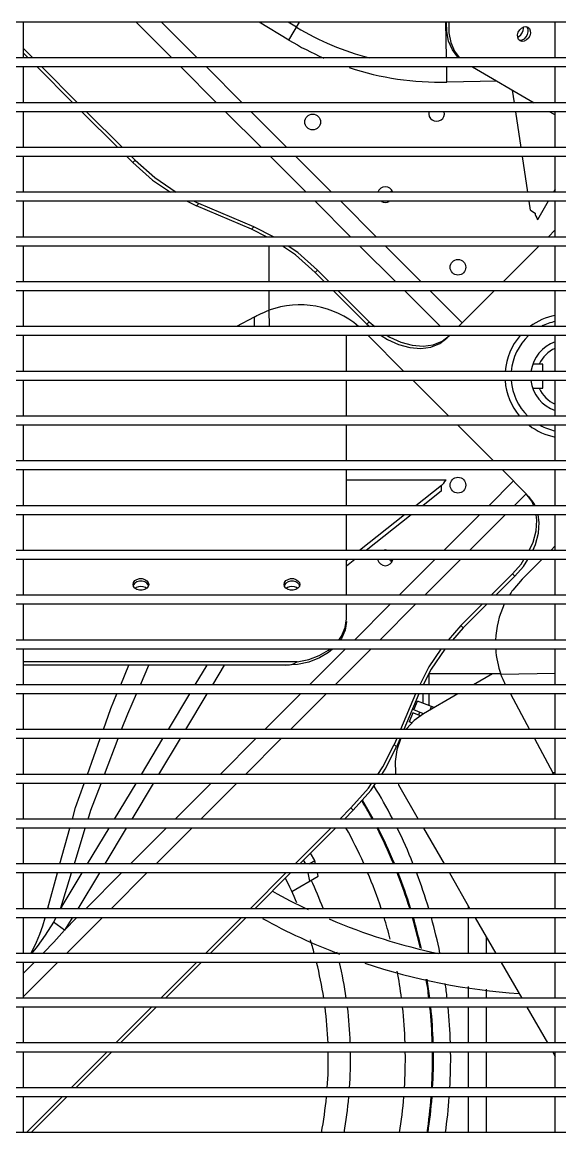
# Model space of a CAD drawing. Header units: metres. Extents: x -367 to 374, y -238 to 224.
# Drawn here: x 358.2816 to 358.4596, y 198.6531 to 199.0206 of the extents above; entities that cross this region are included whole.
import ezdxf
from ezdxf.enums import TextEntityAlignment as Align

# ---------------------------------------------------------------- set-up
doc = ezdxf.new("R2010")
doc.units = ezdxf.units.M
for name, color, linetype in [('ELE-ALIMENTADORES', 160, 'Continuous'), ('LA_BAU_BASES GERAIS_R00$0$ARQ-XREF-ATT', 8, 'Continuous'), ('LA_BAU_BASES GERAIS_R00$0$BASE', 253, 'Continuous'), ('LA_BAU_BASES GERAIS_R00$0$dutos', 31, 'Continuous')]:
    doc.layers.add(name, color=color, linetype=linetype)
doc.styles.add('LA_BAU_BASES GERAIS_R00$0$R60-125-RS', font='romans.shx', dxfattribs={"height": 0.19})
doc.styles.add('LA_BAU_BASES GERAIS_R00$0$R80-100-RS', font='romans.shx', dxfattribs={"height": 0.203})

# ---------------------------------------------------------------- blocks, each defined once
blk = doc.blocks.new('LA_BAU_BASES GERAIS_R00$0$A$C2E3D5B4E')
at = {"layer": 'LA_BAU_BASES GERAIS_R00$0$dutos', "color": 251}
for p, q in [((-7.868381703277805, 21.07064130551078), (-8.714315808806987, 21.07064130551078)), ((-8.467918694490209, 21.05882130551078), (-8.467918694490209, 21.07064130551078)), ((-8.418844257238561, 21.05882130551078), (-8.430664257238618, 21.07064130551078)), ((-8.410394257238977, 21.05882130551078), (-8.42221425723892, 21.07064130551078)), ((-8.380111350595257, 21.06472983406096), (-8.389949691240759, 21.07064130551078)), ((-8.37755604615893, 21.06898257480606), (-8.380316637636724, 21.07064130551078)), ((-8.380111350595257, 21.06472983406096), (-8.376559380201456, 21.07064130551078)), ((-8.327936034822187, 21.05882130551078), (-8.328183860434592, 21.07064130551078)), ((-8.291918694490619, 21.05882130551078), (-8.291918694490619, 21.07064130551078)), ((-8.301628326164405, 21.0691981269366), (-8.300973451408026, 21.06900001374496)), ((-7.868381703277805, 21.05882130551078), (-8.714315808806987, 21.05882130551078)), ((-8.464844257238951, 21.05882130551078), (-8.467918694490209, 21.06189574276205)), ((-8.466394257238562, 21.05882130551078), (-8.467918694490209, 21.06034574276242)), ((-7.868381703277805, 21.05582130551078), (-8.714315808806987, 21.05582130551078)), ((-8.467918694490209, 21.04400130551078), (-8.467918694490209, 21.05582130551078)), ((-8.451574257238576, 21.04400130551078), (-8.463394257238633, 21.05582130551078)), ((-8.450024257238965, 21.04400130551078), (-8.461844257238909, 21.05582130551078)), ((-8.404024257238575, 21.04400130551078), (-8.415844257238632, 21.05582130551078)), ((-8.39557425723899, 21.04400130551078), (-8.407394257238934, 21.05582130551078)), ((-8.327767915271693, 21.05080287239733), (-8.327871916049162, 21.05576317162751)), ((-8.319347259168808, 21.05582130551078), (-8.298874418623313, 21.04400130551078)), ((-8.291918694490619, 21.04400130551078), (-8.291918694490619, 21.05582130551078)), ((-8.311254757893494, 21.05114909772169), (-8.327767915271693, 21.05080287239733)), ((-8.305429368191653, 21.04400130551078), (-8.306041510897899, 21.0481392281646)), ((-7.868381703277805, 21.04400130551078), (-8.714315808806987, 21.04400130551078)), ((-7.868381703277805, 21.04100130551078), (-8.714315808806987, 21.04100130551078)), ((-8.467918694490209, 21.02918130551078), (-8.467918694490209, 21.04100130551078)), ((-8.43675425723859, 21.02918130551078), (-8.448574257238533, 21.04100130551078)), ((-8.43520425723898, 21.02918130551078), (-8.447024257238922, 21.04100130551078)), ((-8.389204257238589, 21.02918130551078), (-8.401024257238532, 21.04100130551078)), ((-8.380754257239005, 21.02918130551078), (-8.392574257238948, 21.04100130551078)), ((-8.303236974648712, 21.02918130551078), (-8.304985563830996, 21.04100130551078)), ((-8.293678266200459, 21.04100130551078), (-8.291918694490619, 21.03998541631042)), ((-8.291918694490619, 21.02918130551078), (-8.291918694490619, 21.04100130551078)), ((-7.868381703277805, 21.02918130551078), (-8.714315808806987, 21.02918130551078)), ((-7.868381703277805, 21.02618130551078), (-8.714315808806987, 21.02618130551078)), ((-8.467918694490209, 21.01436130551078), (-8.467918694490209, 21.02618130551078)), ((-8.431748919550614, 21.02417596782169), (-8.433754257238547, 21.02618130551078)), ((-8.430973919550183, 21.02495096782206), (-8.432204257238936, 21.02618130551078)), ((-8.374384257238603, 21.01436130551078), (-8.386204257238546, 21.02618130551078)), ((-8.365934257238905, 21.01436130551078), (-8.377754257238962, 21.02618130551078)), ((-8.301044581105884, 21.01436130551078), (-8.302793170288055, 21.02618130551078)), ((-8.291918694490619, 21.01436130551078), (-8.291918694490619, 21.02618130551078)), ((-8.431748919550614, 21.02417596782169), (-8.430973919550183, 21.02495096782206)), ((-8.291918694490619, 21.0153844180086), (-8.292509388766575, 21.01436130551078)), ((-7.868381703277805, 21.01436130551078), (-8.714315808806987, 21.01436130551078)), ((-7.868381703277805, 21.01136130551078), (-8.714315808806987, 21.01136130551078)), ((-8.467918694490209, 20.99954130551078), (-8.467918694490209, 21.01136130551078)), ((-8.413724753308088, 21.01136130551078), (-8.410721885114981, 21.00984766319842)), ((-8.41141225476622, 21.01136130551078), (-8.409946885115687, 21.01062266319769)), ((-8.359564257238617, 20.99954130551078), (-8.37138425723856, 21.01136130551078)), ((-8.351114257238919, 20.99954130551078), (-8.362934257238976, 21.01136130551078)), ((-8.300160032395297, 21.00838199037769), (-8.300600776745114, 21.01136130551078)), ((-8.294241439573852, 21.01136130551078), (-8.297766149746622, 21.00525632841006)), ((-8.291918694490619, 20.99954130551078), (-8.291918694490619, 21.01136130551078)), ((-8.409946885115687, 21.01062266319769), (-8.410721885114981, 21.00984766319842)), ((-8.392435207974245, 21.00216352643515), (-8.410721885114981, 21.00984766319842)), ((-8.391660207973814, 21.00293852643442), (-8.409946885115687, 21.01062266319769)), ((-8.300160032395297, 21.00838199037769), (-8.298605530249802, 21.00748449814532)), ((-8.391660207973814, 21.00293852643442), (-8.392435207974245, 21.00216352643515)), ((-8.387233064943985, 20.99954130551078), (-8.392435207974245, 21.00216352643515)), ((-8.384920566401092, 20.99954130551078), (-8.391660207973814, 21.00293852643442)), ((-8.29433042323717, 20.99954130551078), (-8.291918694490619, 21.00195303425733)), ((-7.868381703277805, 20.99954130551078), (-8.714315808806987, 20.99954130551078)), ((-7.868381703277805, 20.99654130551078), (-8.714315808806987, 20.99654130551078)), ((-8.467918694490209, 20.98472130551078), (-8.467918694490209, 20.99654130551078)), ((-8.386574107960087, 20.98472130551078), (-8.386574107960087, 20.99654130551078)), ((-8.34474425723863, 20.98472130551078), (-8.356564257238574, 20.99654130551078)), ((-8.336294257238933, 20.98472130551078), (-8.34811425723899, 20.99654130551078)), ((-8.309150423237156, 20.98472130551078), (-8.2973304232371, 20.99654130551078)), ((-8.291918694490619, 20.98472130551078), (-8.291918694490619, 20.99654130551078)), ((-8.370633173538181, 20.98861022181114), (-8.371408173538612, 20.98783522181078)), ((-8.368294257238631, 20.98472130551078), (-8.371408173538612, 20.98783522181078)), ((-8.366744257238906, 20.98472130551078), (-8.370633173538181, 20.98861022181114)), ((-7.868381703277805, 20.98472130551078), (-8.714315808806987, 20.98472130551078)), ((-7.868381703277805, 20.98172130551078), (-8.714315808806987, 20.98172130551078)), ((-8.467918694490209, 20.96990130551078), (-8.467918694490209, 20.98172130551078)), ((-8.386574107960087, 20.97530860568242), (-8.386574107960087, 20.98172130551078)), ((-8.354278689424063, 20.97070573769624), (-8.365294257238588, 20.98172130551078)), ((-8.353503689423633, 20.97148073769551), (-8.363744257238977, 20.98172130551078)), ((-8.329924257238531, 20.96990130551078), (-8.341744257238588, 20.98172130551078)), ((-8.322722340237533, 20.97114938851042), (-8.333294257239004, 20.98172130551078)), ((-8.323970423237142, 20.96990130551078), (-8.312150423237085, 20.98172130551078)), ((-8.291918694490619, 20.96990130551078), (-8.291918694490619, 20.98172130551078)), ((-8.386695352907623, 20.97530860568242), (-8.38658198002554, 20.96990130551078)), ((-8.391609934121107, 20.97302409196642), (-8.397409394681176, 20.96990130551078)), ((-8.391609934121107, 20.97302409196642), (-8.391544459801821, 20.96990130551078)), ((-8.353503689423633, 20.97148073769551), (-8.354278689424063, 20.97070573769624)), ((-8.354278689424063, 20.97070573769624), (-8.35335382200185, 20.96990130551078)), ((-8.353503689423633, 20.97148073769551), (-8.35168779319281, 20.96990130551078)), ((-7.868381703277805, 20.96990130551078), (-8.714315808806987, 20.96990130551078)), ((-7.868381703277805, 20.96690130551078), (-8.714315808806987, 20.96690130551078)), ((-8.467918694490209, 20.95508130551078), (-8.467918694490209, 20.96690130551078)), ((-8.361074107960007, 20.95508130551078), (-8.361074107960007, 20.96690130551078)), ((-8.342009596297885, 20.95508130551078), (-8.353829596297828, 20.96690130551078)), ((-8.329392244667702, 20.96507730585551), (-8.326977894217862, 20.96690130551078)), ((-8.291918694490619, 20.95508130551078), (-8.291918694490619, 20.96690130551078)), ((-8.29607410795927, 20.95747171898024), (-8.29938781645933, 20.95747171898024)), ((-8.29607410795927, 20.95508130551078), (-8.29607410795927, 20.95747171898024)), ((-7.868381703277805, 20.95508130551078), (-8.714315808806987, 20.95508130551078)), ((-7.868381703277805, 20.95208130551078), (-8.714315808806987, 20.95208130551078)), ((-8.467918694490209, 20.94026130551078), (-8.467918694490209, 20.95208130551078)), ((-8.361074107960007, 20.94026130551078), (-8.361074107960007, 20.95208130551078)), ((-8.327189596297899, 20.94026130551078), (-8.339009596297842, 20.95208130551078)), ((-8.29607410795927, 20.9494717189806), (-8.29607410795927, 20.95208130551078)), ((-8.291918694490619, 20.94026130551078), (-8.291918694490619, 20.95208130551078)), ((-8.29938781645933, 20.9494717189806), (-8.29607410795927, 20.9494717189806)), ((-7.868381703277805, 20.94026130551078), (-8.714315808806987, 20.94026130551078)), ((-7.868381703277805, 20.93726130551078), (-8.714315808806987, 20.93726130551078)), ((-8.467918694490209, 20.92544130551078), (-8.467918694490209, 20.93726130551078)), ((-8.361074107960007, 20.92544130551078), (-8.361074107960007, 20.93726130551078)), ((-8.312369596297913, 20.92544130551078), (-8.324189596297856, 20.93726130551078)), ((-8.291918694490619, 20.92544130551078), (-8.291918694490619, 20.93726130551078)), ((-7.868381703277805, 20.92544130551078), (-8.714315808806987, 20.92544130551078)), ((-7.868381703277805, 20.92244130551078), (-8.714315808806987, 20.92244130551078)), ((-8.467918694490209, 20.91062130551078), (-8.467918694490209, 20.92244130551078)), ((-8.361074107960007, 20.91062130551078), (-8.361074107960007, 20.92244130551078)), ((-8.361074107960007, 20.91919354438751), (-8.328074107959992, 20.91919354438751)), ((-8.301526777489812, 20.91459848670169), (-8.30936959629787, 20.92244130551078)), ((-8.291918694490619, 20.91062130551078), (-8.291918694490619, 20.92244130551078)), ((-8.329584069302996, 20.91735253467987), (-8.338072198985174, 20.91062130551078)), ((-8.329584069302996, 20.91555755021623), (-8.335808710322908, 20.91062130551078)), ((-8.329584069302996, 20.91555755021623), (-8.329584069302996, 20.91735253467987)), ((-8.30575177748915, 20.91882348670205), (-8.313953958680372, 20.91062130551078)), ((-8.301526777489812, 20.91459848670169), (-8.305503958680788, 20.91062130551078)), ((-8.299679694835277, 20.91215358227188), (-8.301526777489812, 20.91459848670169)), ((-8.299067422981807, 20.91062130551078), (-8.299679694835277, 20.91215358227188)), ((-7.868381703277805, 20.91062130551078), (-8.714315808806987, 20.91062130551078)), ((-7.868381703277805, 20.90762130551078), (-8.714315808806987, 20.90762130551078)), ((-8.467918694490209, 20.89580130551078), (-8.467918694490209, 20.90762130551078)), ((-8.361074107960007, 20.89580130551078), (-8.361074107960007, 20.90762130551078)), ((-8.34185522113603, 20.90762130551078), (-8.356760328407631, 20.89580130551078)), ((-8.33959173247274, 20.90762130551078), (-8.35449683974548, 20.89580130551078)), ((-8.316953958680415, 20.90762130551078), (-8.328773958680358, 20.89580130551078)), ((-8.308503958680717, 20.90762130551078), (-8.320323958680774, 20.89580130551078)), ((-8.291918694490619, 20.89580130551078), (-8.291918694490619, 20.90762130551078)), ((-8.291918694490619, 20.89730123064169), (-8.293418619621548, 20.89580130551078)), ((-7.868381703277805, 20.89580130551078), (-8.714315808806987, 20.89580130551078)), ((-7.868381703277805, 20.89280130551078), (-8.714315808806987, 20.89280130551078)), ((-8.467918694490209, 20.88098130551078), (-8.467918694490209, 20.89280130551078)), ((-8.358279861895312, 20.89280130551078), (-8.361074107960007, 20.89058542152714)), ((-8.360543350557464, 20.89280130551078), (-8.361074107960007, 20.89238040599079)), ((-8.361074107960007, 20.88098130551078), (-8.361074107960007, 20.89280130551078)), ((-8.331773958680401, 20.89280130551078), (-8.343593958680458, 20.88098130551078)), ((-8.323323958680817, 20.89280130551078), (-8.33514395868076, 20.88098130551078)), ((-8.296418619621477, 20.89280130551078), (-8.302923350364722, 20.88629657476751)), ((-8.291918694490619, 20.88098130551078), (-8.291918694490619, 20.89280130551078)), ((-8.306083126675276, 20.88804213751587), (-8.31314395868037, 20.88098130551078)), ((-8.305308126675982, 20.88726713751551), (-8.31159395868076, 20.88098130551078)), ((-8.306083126675276, 20.88804213751587), (-8.305308126675982, 20.88726713751551)), ((-8.302923350364722, 20.88629657476751), (-8.305989675102182, 20.88270455102242)), ((-8.431518241638173, 20.88387790223296), (-8.431674107959338, 20.88454409700388)), ((-8.38151824163856, 20.88387790223296), (-8.381674107959725, 20.88454409700388)), ((-7.868381703277805, 20.88098130551078), (-8.714315808806987, 20.88098130551078)), ((-7.868381703277805, 20.87798130551078), (-8.714315808806987, 20.87798130551078)), ((-8.467918694490209, 20.86616130551078), (-8.467918694490209, 20.87798130551078)), ((-8.361074107960007, 20.87312621502387), (-8.361074107960007, 20.87798130551078)), ((-8.346593958680387, 20.87798130551078), (-8.358413958680444, 20.86616130551078)), ((-8.338143958680803, 20.87798130551078), (-8.349963958680746, 20.86616130551078)), ((-8.316143958680414, 20.87798130551078), (-8.323212610789824, 20.87091265340133)), ((-8.314593958680803, 20.87798130551078), (-8.32243761079053, 20.87013765340097)), ((-8.291918694490619, 20.86616130551078), (-8.291918694490619, 20.87798130551078)), ((-8.361461965021817, 20.87025220147587), (-8.361074107960007, 20.87312621502387)), ((-8.323212610789824, 20.87091265340133), (-8.327410334840351, 20.86616130551078)), ((-8.32243761079053, 20.87013765340097), (-8.325950637316055, 20.86616130551078)), ((-8.323212610789824, 20.87091265340133), (-8.32243761079053, 20.87013765340097)), ((-7.868381703277805, 20.86616130551078), (-8.714315808806987, 20.86616130551078)), ((-7.868381703277805, 20.86316130551078), (-8.714315808806987, 20.86316130551078)), ((-8.467918694490209, 20.85134130551078), (-8.467918694490209, 20.86316130551078)), ((-8.361413958680373, 20.86316130551078), (-8.37323395868043, 20.85134130551078)), ((-8.352963958680789, 20.86316130551078), (-8.364783958680732, 20.85134130551078)), ((-8.291918694490619, 20.85134130551078), (-8.291918694490619, 20.86316130551078)), ((-8.377323156484067, 20.85889046924242), (-8.467918694490209, 20.85889046924242)), ((-8.381074107953168, 20.85780990498169), (-8.467918694490209, 20.85780990498169)), ((-8.435753715605074, 20.85134130551078), (-8.433085810206194, 20.85780990498169)), ((-8.429251864974276, 20.85134130551078), (-8.426428552175707, 20.85780990498169)), ((-8.40729820778472, 20.85780990498169), (-8.411184934466974, 20.85134130551078)), ((-8.401510085232758, 20.85780990498169), (-8.405396811914898, 20.85134130551078)), ((-8.309910994662232, 20.8549717189806), (-8.33381153699645, 20.8549717189806)), ((-8.33377410796004, 20.8549717189806), (-8.33377410796004, 20.85134130551078)), ((-8.312676333633476, 20.8549717189806), (-8.318964394214959, 20.85134130551078)), ((-8.309910994662232, 20.85485047403187), (-8.291918694490619, 20.85522771200242)), ((-7.868381703277805, 20.85134130551078), (-8.714315808806987, 20.85134130551078)), ((-7.868381703277805, 20.84834130551078), (-8.714315808806987, 20.84834130551078)), ((-8.467918694490209, 20.83652130551078), (-8.467918694490209, 20.84834130551078)), ((-8.41298751632371, 20.84834130551078), (-8.420089688840449, 20.83652130551078)), ((-8.407199393772771, 20.84834130551078), (-8.41430156628951, 20.83652130551078)), ((-8.37623395868036, 20.84834130551078), (-8.388053958680416, 20.83652130551078)), ((-8.367783958680775, 20.84834130551078), (-8.379603958680718, 20.83652130551078)), ((-8.338189842264796, 20.84834130551078), (-8.343156654761174, 20.83652130551078)), ((-8.337089184084789, 20.84834130551078), (-8.342055996581166, 20.83652130551078)), ((-8.338729293509118, 20.84299739694497), (-8.337555165743652, 20.84597421134787)), ((-8.332033007342943, 20.84379613820351), (-8.337555165743652, 20.84597421134787)), ((-8.33577410795965, 20.84834130551078), (-8.33577410795965, 20.84527171898024)), ((-8.324160546637813, 20.84834130551078), (-8.335545646583682, 20.84176811499223)), ((-8.33377410796004, 20.84834130551078), (-8.33377410796004, 20.84448287049551)), ((-8.306767857010641, 20.84834130551078), (-8.300403241626213, 20.83652130551078)), ((-8.291918694490619, 20.83652130551078), (-8.291918694490619, 20.84834130551078)), ((-8.33909620843599, 20.84206714244351), (-8.340270336202593, 20.8390903280406)), ((-8.336530229283994, 20.84105505806023), (-8.33909620843599, 20.84206714244351)), ((-8.335554666273538, 20.84174524700133), (-8.338729293509118, 20.84299739694497)), ((-8.33686878450726, 20.84226356709114), (-8.337235699434245, 20.84133331258969)), ((-8.333336124430616, 20.84304378320242), (-8.332903893239632, 20.84413963671333)), ((-8.339351504900378, 20.83872791870024), (-8.340270336202593, 20.8390903280406)), ((-7.868381703277805, 20.83652130551078), (-8.714315808806987, 20.83652130551078)), ((-7.868381703277805, 20.83352130551078), (-8.714315808806987, 20.83352130551078)), ((-8.467918694490209, 20.82170130551078), (-8.467918694490209, 20.83352130551078)), ((-8.446760281804018, 20.82170130551078), (-8.442545351458534, 20.83352130551078)), ((-8.44110680679023, 20.82170130551078), (-8.436585162494907, 20.83352130551078)), ((-8.421892270698208, 20.83352130551078), (-8.428994443214947, 20.82170130551078)), ((-8.416104148146246, 20.83352130551078), (-8.423206320662985, 20.82170130551078)), ((-8.391053958680459, 20.83352130551078), (-8.402873958680402, 20.82170130551078)), ((-8.382603958680761, 20.83352130551078), (-8.394423958680818, 20.82170130551078)), ((-8.344417267069844, 20.83352130551078), (-8.345225052177511, 20.83159894182496)), ((-8.345225052177511, 20.83159894182496), (-8.34445005217708, 20.8308239418246)), ((-8.343316608889836, 20.83352130551078), (-8.34445005217708, 20.8308239418246)), ((-8.343074613826616, 20.83352130551078), (-8.34315253561715, 20.83338968957406)), ((-8.298787857010552, 20.83352130551078), (-8.292683381566576, 20.82218442254351)), ((-8.291918694490619, 20.82170130551078), (-8.291918694490619, 20.83352130551078)), ((-7.868381703277805, 20.82170130551078), (-8.714315808806987, 20.82170130551078)), ((-8.291918694490619, 20.82222648287188), (-8.292683381566576, 20.82218442254351)), ((-8.292426963297544, 20.82170130551078), (-8.292683381566576, 20.82218442254351)), ((-7.868381703277805, 20.81870130551078), (-8.714315808806987, 20.81870130551078)), ((-8.467918694490209, 20.80688130551078), (-8.467918694490209, 20.81870130551078)), ((-8.430797025071683, 20.81870130551078), (-8.437899197588422, 20.80688130551078)), ((-8.425008902520744, 20.81870130551078), (-8.432111075037483, 20.80688130551078)), ((-8.405873958680445, 20.81870130551078), (-8.417693958680388, 20.80688130551078)), ((-8.397423958680747, 20.81870130551078), (-8.409243958680804, 20.80688130551078)), ((-8.343939500365877, 20.81870130551078), (-8.343821984906981, 20.81822698375478)), ((-8.343821984906981, 20.81822698375478), (-8.337271554517883, 20.80688130551078)), ((-8.291918694490619, 20.80688130551078), (-8.291918694490619, 20.81870130551078)), ((-8.359553356801825, 20.81057190738932), (-8.363243958680414, 20.80688130551078)), ((-8.358778356801508, 20.80979690739006), (-8.361693958680803, 20.80688130551078)), ((-8.358778356801508, 20.80979690739006), (-8.359553356801825, 20.81057190738932)), ((-7.868381703277805, 20.80688130551078), (-8.714315808806987, 20.80688130551078)), ((-7.868381703277805, 20.80388130551078), (-8.714315808806987, 20.80388130551078)), ((-8.467918694490209, 20.79206130551078), (-8.467918694490209, 20.80388130551078)), ((-8.455847940434978, 20.79206130551078), (-8.452573434848432, 20.80388130551078)), ((-8.451082181155357, 20.79206130551078), (-8.447467673951678, 20.80388130551078)), ((-8.439701779446182, 20.80388130551078), (-8.44680395196292, 20.79206130551078)), ((-8.43391365689422, 20.80388130551078), (-8.441015829410958, 20.79206130551078)), ((-8.420693958680431, 20.80388130551078), (-8.432513958680374, 20.79206130551078)), ((-8.412243958680733, 20.80388130551078), (-8.42406395868079, 20.79206130551078)), ((-8.366243958680457, 20.80388130551078), (-8.3780639586804, 20.79206130551078)), ((-8.364693958680732, 20.80388130551078), (-8.376513958680789, 20.79206130551078)), ((-8.335539503710606, 20.80388130551078), (-8.328715223528434, 20.79206130551078)), ((-8.291918694490619, 20.79206130551078), (-8.291918694490619, 20.80388130551078)), ((-8.371470127006546, 20.7931681716006), (-8.37291115642438, 20.79566410776714)), ((-7.868381703277805, 20.79206130551078), (-8.714315808806987, 20.79206130551078)), ((-8.374490219356062, 20.79206130551078), (-8.37523095935967, 20.79334430483187)), ((-8.373387275312439, 20.79206130551078), (-8.371470127006546, 20.7931681716006)), ((-8.37125260178152, 20.79206130551078), (-8.371470127006546, 20.7931681716006)), ((-7.868381703277805, 20.78906130551078), (-8.714315808806987, 20.78906130551078)), ((-8.467918694490209, 20.77724130551078), (-8.467918694490209, 20.78906130551078)), ((-8.459897430969477, 20.77744383828387), (-8.456679033224418, 20.78906130551078)), ((-8.448606533819657, 20.78906130551078), (-8.455516004025526, 20.77756201601405)), ((-8.455516004025526, 20.77756201601405), (-8.451999568770248, 20.78906130551078)), ((-8.442818411268718, 20.78906130551078), (-8.449920583785456, 20.77724130551078)), ((-8.435513958680417, 20.78906130551078), (-8.44733395868036, 20.77724130551078)), ((-8.42706395868072, 20.78906130551078), (-8.438883958680776, 20.77724130551078)), ((-8.381063958680443, 20.78906130551078), (-8.392883958680386, 20.77724130551078)), ((-8.379513958680718, 20.78906130551078), (-8.391333958680775, 20.77724130551078)), ((-8.379119436662904, 20.78297833791987), (-8.370451117670996, 20.78798299422387)), ((-8.373195474008412, 20.78639853935297), (-8.373718770200412, 20.78906130551078)), ((-8.370451117670996, 20.78798299422387), (-8.370663031206277, 20.78906130551078)), ((-8.326983172721157, 20.78906130551078), (-8.320158892538984, 20.77724130551078)), ((-8.291918694490619, 20.77724130551078), (-8.291918694490619, 20.78906130551078)), ((-7.868381703277805, 20.77724130551078), (-8.714315808806987, 20.77724130551078)), ((-8.459948001473094, 20.77724130551078), (-8.459897430969477, 20.77744383828387)), ((-8.458876159641477, 20.77724130551078), (-8.459897431541094, 20.7774438388566)), ((-8.455516004000401, 20.77756201605333), (-8.455670848482214, 20.77724130551078)), ((-8.454982252024024, 20.77724130551078), (-8.455516004001538, 20.77756201605442)), ((-8.320640978468418, 20.77724130551078), (-8.320640978468418, 20.77807630283406)), ((-7.868381703277805, 20.77424130551078), (-8.714315808806987, 20.77424130551078)), ((-8.467918694490209, 20.76242130551078), (-8.467918694490209, 20.77424130551078)), ((-8.45722325281929, 20.77424130551078), (-8.458049076941165, 20.77275775018642)), ((-8.454401287895621, 20.77017397629551), (-8.458049075064764, 20.77275774885769)), ((-8.450333958680403, 20.77424130551078), (-8.454401287895621, 20.77017397629551)), ((-8.441883958680819, 20.77424130551078), (-8.453703958680762, 20.76242130551078)), ((-8.395883958680429, 20.77424130551078), (-8.407703958680372, 20.76242130551078)), ((-8.394333958680818, 20.77424130551078), (-8.406153958680761, 20.76242130551078)), ((-8.320640978468418, 20.76242130551078), (-8.320640978468418, 20.77424130551078)), ((-8.318426841731707, 20.77424130551078), (-8.311602561549535, 20.76242130551078)), ((-8.291918694490619, 20.76242130551078), (-8.291918694490619, 20.77424130551078)), ((-8.314640978468447, 20.76242130551078), (-8.314640978468447, 20.76768399798824)), ((-7.868381703277805, 20.76242130551078), (-8.714315808806987, 20.76242130551078)), ((-7.868381703277805, 20.75942130551078), (-8.714315808806987, 20.75942130551078)), ((-8.456703958680805, 20.75942130551078), (-8.467918694490209, 20.74820656970133)), ((-8.464385145237543, 20.75942130551078), (-8.467918694490209, 20.75588775708278)), ((-8.467918694490209, 20.74760130551078), (-8.467918694490209, 20.75942130551078)), ((-8.410703958680415, 20.75942130551078), (-8.422523958680358, 20.74760130551078)), ((-8.409153958680804, 20.75942130551078), (-8.420973958680747, 20.74760130551078)), ((-8.309870510742257, 20.75942130551078), (-8.303046230561108, 20.74760130551078)), ((-8.291918694490619, 20.74760130551078), (-8.291918694490619, 20.75942130551078)), ((-8.320640978468418, 20.74760130551078), (-8.320640978468418, 20.75144722015587)), ((-8.314640978468447, 20.74760130551078), (-8.314640978468447, 20.75062253913769)), ((-7.868381703277805, 20.74760130551078), (-8.714315808806987, 20.74760130551078)), ((-7.868381703277805, 20.74460130551078), (-8.714315808806987, 20.74460130551078)), ((-8.467918694490209, 20.73278130551078), (-8.467918694490209, 20.74460130551078)), ((-8.425523958680401, 20.74460130551078), (-8.437343958680458, 20.73278130551078)), ((-8.42397395868079, 20.74460130551078), (-8.435793958680733, 20.73278130551078)), ((-8.320640978468418, 20.73278130551078), (-8.320640978468418, 20.74460130551078)), ((-8.314640978468447, 20.73278130551078), (-8.314640978468447, 20.74460130551078)), ((-8.301314179752808, 20.74460130551078), (-8.294489899571658, 20.73278130551078)), ((-8.291918694490619, 20.73278130551078), (-8.291918694490619, 20.74460130551078)), ((-7.868381703277805, 20.73278130551078), (-8.714315808806987, 20.73278130551078)), ((-7.868381703277805, 20.72978130551078), (-8.714315808806987, 20.72978130551078)), ((-8.467918694490209, 20.71796130551078), (-8.467918694490209, 20.72978130551078)), ((-8.440343958680387, 20.72978130551078), (-8.452163958680444, 20.71796130551078)), ((-8.438793958680776, 20.72978130551078), (-8.45061395868072, 20.71796130551078)), ((-8.320640978468418, 20.71796130551078), (-8.320640978468418, 20.72978130551078)), ((-8.314640978468447, 20.71796130551078), (-8.314640978468447, 20.72978130551078)), ((-8.292757848763358, 20.72978130551078), (-8.291918694490619, 20.72832784767333)), ((-8.291918694490619, 20.71796130551078), (-8.291918694490619, 20.72978130551078)), ((-7.868381703277805, 20.71796130551078), (-8.714315808806987, 20.71796130551078)), ((-7.868381703277805, 20.71496130551078), (-8.714315808806987, 20.71496130551078)), ((-8.467918694490209, 20.70314130551078), (-8.467918694490209, 20.71496130551078)), ((-8.455163958680373, 20.71496130551078), (-8.46698395868043, 20.70314130551078)), ((-8.453613958680762, 20.71496130551078), (-8.46543395868082, 20.70314130551078)), ((-8.320640978468418, 20.70314130551078), (-8.320640978468418, 20.71496130551078)), ((-8.314640978468447, 20.70314130551078), (-8.314640978468447, 20.71496130551078)), ((-8.291918694490619, 20.70314130551078), (-8.291918694490619, 20.71496130551078)), ((-7.868381703277805, 20.70314130551078), (-8.714315808806987, 20.70314130551078))]:
    blk.add_line(p, q, dxfattribs=at)
for points in [[(-8.323870324369864, 21.05882130551078), (-8.324162337060784, 21.05904668282351), (-8.325988889142195, 21.06144728225187), (-8.327235620518536, 21.06434173032606), (-8.327864514737144, 21.06755301458569), (-8.327888303405075, 21.07064130551078)], [(-8.32717204877963, 21.07064130551078), (-8.327153481328082, 21.06717663431733), (-8.32652956877746, 21.06395459988387), (-8.325284770848725, 21.06105043762424), (-8.323592955816821, 21.05882130551078)], [(-8.303573451407715, 21.06449668164496), (-8.304074935029462, 21.06496841404642), (-8.30435820518369, 21.06566096075733), (-8.30438604236258, 21.06647685714169), (-8.304160874385502, 21.06732386854315), (-8.30371004383278, 21.06810235765806), (-8.303089371153533, 21.06871757283551), (-8.302365811084087, 21.06910024946023), (-8.301628326164405, 21.0691981269366)], [(-8.304360713857818, 21.06573448896824), (-8.303940480084748, 21.06594614568714), (-8.303368256897102, 21.06645269650533), (-8.302894234225846, 21.06710675682169), (-8.302564812712035, 21.06784430265551), (-8.302412238429497, 21.06859313788205), (-8.302438978346913, 21.0690615527406)], [(-8.300973451408026, 21.06900001374496), (-8.300471419245468, 21.06852812977915), (-8.300186228476036, 21.06783486246496), (-8.30015609579857, 21.06701779460569), (-8.300379869749804, 21.06616962560133), (-8.300830969721119, 21.06539066885624), (-8.301453328834555, 21.0647760763566), (-8.302179020897142, 21.06439479441442), (-8.302918077562595, 21.06429816740242), (-8.303573451407715, 21.06449668164496)], [(-8.30288499709934, 21.06480235983333), (-8.302159167330274, 21.06518355494133), (-8.301536719432079, 21.06579811584278), (-8.301085603957858, 21.06657709832351), (-8.300861900866607, 21.06742533002896), (-8.30089217702914, 21.06824247372169)], [(-8.30089217702914, 21.06824247372169), (-8.30117755406036, 21.06893582763878), (-8.301375166578168, 21.06912154091297)], [(-8.303877342804753, 21.06478254425733), (-8.303624222975714, 21.06470584991515), (-8.30288499709934, 21.06480235983333)], [(-8.431748919550614, 21.02417596782169), (-8.425229723177154, 21.01841638379842), (-8.419278825773176, 21.01436130551078)], [(-8.430973919550183, 21.02495096782206), (-8.424454723176723, 21.01919138379878), (-8.41737399693784, 21.01436641417042), (-8.417363862025809, 21.01436130551078)], [(-8.298605530249802, 21.00748449814532), (-8.298531452299358, 21.00700564508351), (-8.29834464231135, 21.0064620978366), (-8.29807681955424, 21.00587177784497), (-8.297766149746622, 21.00525632841006)], [(-8.371408173538612, 20.98783522181078), (-8.377927369912072, 20.99359480583406), (-8.382251409062974, 20.99654130551078)], [(-8.370633173538181, 20.98861022181114), (-8.377152369911641, 20.99436980583442), (-8.38033908318073, 20.99654130551078)], [(-8.390656622071333, 20.97352249537806), (-8.390175120780782, 20.9737592996646), (-8.389699911241905, 20.97398318654133), (-8.389239465626929, 20.97421068469914)], [(-8.389239465626929, 20.97421068469914), (-8.388400661946207, 20.97461507523551), (-8.387550590114984, 20.97498029097115), (-8.386695352907623, 20.97530860568242)], [(-8.391609934121107, 20.97302409196642), (-8.39129782362295, 20.97319050292096), (-8.390979832438575, 20.97335676275296), (-8.390656622071333, 20.97352249537806)], [(-8.349515820174247, 20.96690130551078), (-8.347488207179708, 20.96558990573732), (-8.343782210616723, 20.96391692741842), (-8.340056864016788, 20.96292756310314), (-8.336455330361105, 20.96265983350641), (-8.33311601456694, 20.96312402732678), (-8.330167244668019, 20.96430230585515), (-8.32772234023821, 20.96614938850969)], [(-8.34754255851351, 20.96690130551078), (-8.346713207180414, 20.9663649057366), (-8.343007210617543, 20.96469192741878), (-8.339281864017494, 20.96370256310351), (-8.335680330360788, 20.96343483350569), (-8.332341014566623, 20.96389902732606), (-8.329392244667702, 20.96507730585551)], [(-8.329584069302996, 20.91735253467987), (-8.3292064093622, 20.91765611459842), (-8.328829088632006, 20.91808967041696), (-8.328451767900788, 20.91861677172496), (-8.328074107959992, 20.91919354438751)], [(-8.298602099861114, 20.91062130551078), (-8.29890469483496, 20.9113785822726), (-8.300751777489495, 20.91382348670242)], [(-8.300530006060058, 20.89580130551078), (-8.29929431639755, 20.89853861632314), (-8.298304952082276, 20.90226396292314), (-8.298037222485505, 20.90586549657987), (-8.298281295136007, 20.90762130551078)], [(-8.299405151932092, 20.89580130551078), (-8.298519316398256, 20.89776361632278), (-8.297529952082982, 20.90148896292278), (-8.29726222248621, 20.90509049657951), (-8.29761402684835, 20.90762130551078)], [(-8.306083126675276, 20.88804213751587), (-8.303259595418922, 20.89128839260424), (-8.302281088352402, 20.89280130551078)], [(-8.305308126675982, 20.88726713751551), (-8.302484595418605, 20.89051339260387), (-8.301004841404051, 20.89280130551078)], [(-8.431674107959338, 20.88454409700388), (-8.431516460539342, 20.88521481159223), (-8.431058668818196, 20.88580842770023), (-8.430366133633811, 20.88624305729405), (-8.42951971075388, 20.88647334787042), (-8.428619564438918, 20.88647216220824), (-8.427776132164013, 20.88624047965478), (-8.427083086285847, 20.88580265286496), (-8.426629876505103, 20.88521092452388), (-8.426474107960075, 20.88454409700388)], [(-8.381674107959725, 20.88454409700388), (-8.381516460539729, 20.88521481159223), (-8.381058668817445, 20.88580842770023), (-8.380366133634197, 20.88624305729405), (-8.379519710754266, 20.88647334787042), (-8.378619564439305, 20.88647216220824), (-8.3777761321644, 20.88624047965478), (-8.377083086285097, 20.88580265286496), (-8.37662987650549, 20.88521092452388), (-8.376474107959325, 20.88454409700388)], [(-8.431058696245827, 20.88499325269151), (-8.431516469834946, 20.88439943197369), (-8.431578495989129, 20.8841354378766)], [(-8.426474107960075, 20.88454409700388), (-8.426631898391634, 20.88387393324714), (-8.42709002636036, 20.88328234074169), (-8.42778269476662, 20.88285028484569), (-8.428628812146258, 20.88262178033296), (-8.429528418772065, 20.88262296648715), (-8.430371547084746, 20.88285287720569), (-8.43106473479861, 20.88328816029442), (-8.431518241638173, 20.88387790223296)], [(-8.42708306019017, 20.88498747682969), (-8.427776099722564, 20.88542546629478), (-8.428619549024347, 20.88565724153624), (-8.429519725378555, 20.88565842775697), (-8.430366167129137, 20.88542804446423), (-8.431058696245827, 20.88499325269151)], [(-8.427152449321852, 20.88324340406133), (-8.427545866303262, 20.8835015088246), (-8.428270663774583, 20.88374379323187), (-8.42907410795965, 20.88382727874933), (-8.429877552144717, 20.88374379323187), (-8.430602349616038, 20.8835015088246), (-8.430994638824359, 20.88324414394642)], [(-8.426569726545495, 20.88413798802714), (-8.426629867211659, 20.88439554340096), (-8.42708306019017, 20.88498747682969)], [(-8.381058696245077, 20.88499325269151), (-8.381516469835333, 20.88439943197369), (-8.381578495989515, 20.8841354378766)], [(-8.376474107959325, 20.88454409700388), (-8.37663189839202, 20.88387393324714), (-8.377090026360747, 20.88328234074169), (-8.377782694766893, 20.88285028484569), (-8.378628812145507, 20.88262178033296), (-8.379528418772452, 20.88262296648715), (-8.380371547085133, 20.88285287720569), (-8.38106473479786, 20.88328816029442), (-8.38151824163856, 20.88387790223296)], [(-8.377083060190557, 20.88498747682969), (-8.37777609972295, 20.88542546629478), (-8.378619549024734, 20.88565724153624), (-8.379519725378941, 20.88565842775697), (-8.380366167129523, 20.88542804446423), (-8.381058696245077, 20.88499325269151)], [(-8.377152449322239, 20.88324340406133), (-8.377545866303649, 20.8835015088246), (-8.37827066377497, 20.88374379323187), (-8.379074107960037, 20.88382727874933), (-8.379877552145103, 20.88374379323187), (-8.380602349615287, 20.8835015088246), (-8.380994638824745, 20.88324414394642)], [(-8.376569726545881, 20.88413798802714), (-8.376629867210909, 20.88439554340096), (-8.377083060190557, 20.88498747682969)], [(-8.361074107960007, 20.87230606799078), (-8.361459827702902, 20.86943859840278), (-8.362625531752087, 20.86665645818569), (-8.362994565632448, 20.86616130551078)], [(-8.363608907905814, 20.86616130551078), (-8.362633913370246, 20.86746466482824), (-8.361461965021817, 20.87025220147587)], [(-8.377323156484067, 20.85889046924242), (-8.37352799257826, 20.85969306230242), (-8.370019741597844, 20.86102104540169), (-8.367005000095332, 20.86278321573442), (-8.366569429745141, 20.86316130551078)], [(-8.365619494448424, 20.86316130551078), (-8.366975438264376, 20.86197925260496), (-8.369976053948449, 20.86021589090787), (-8.373469124624421, 20.85888358271842)], [(-8.329811811181912, 20.86316130551078), (-8.333797164442558, 20.85731273078896), (-8.336807154021471, 20.85134130551078)], [(-8.328508708366599, 20.86316130551078), (-8.33302216444224, 20.8565377307886), (-8.335641503244801, 20.85134130551078)], [(-8.381074107953168, 20.85780990498169), (-8.379838017864813, 20.8579263210486), (-8.37857308964692, 20.8582879171806), (-8.377323156484067, 20.85889046924242)], [(-8.373469124624421, 20.85888358271842), (-8.377251194013525, 20.85807322434169), (-8.381074106383267, 20.85780990498169)], [(-8.308813073678948, 20.8523063613126), (-8.309217464215294, 20.85314516499442), (-8.30958267995095, 20.8539952368246), (-8.309910994662232, 20.85485047403187)], [(-8.3083472292858, 20.85134130551078), (-8.308361688644368, 20.85137070615878), (-8.308585575521079, 20.85184591569769), (-8.308813073678948, 20.8523063613126)], [(-8.44147557218264, 20.83652130551078), (-8.43898215782474, 20.84351362929769), (-8.43699103385859, 20.84834130551078)], [(-8.435437537040457, 20.83652130551078), (-8.433431775378267, 20.84176455360824), (-8.430561257902582, 20.84834130551078)], [(-8.335545646583682, 20.84176811499223), (-8.338594955467329, 20.83955973692896), (-8.341186695500369, 20.83671014573405), (-8.341298496309491, 20.83652130551078)], [(-8.35065227532948, 20.82170130551078), (-8.348968803150228, 20.82417183000278), (-8.345225052177511, 20.83159894182496)], [(-8.349349172514167, 20.82170130551078), (-8.348193803149911, 20.82339683000242), (-8.34445005217708, 20.8308239418246)], [(-8.34315253561715, 20.83338968957406), (-8.344410874824803, 20.82980136873878), (-8.34496411121745, 20.82600083392206), (-8.344771845684818, 20.82206085918278), (-8.34468276456073, 20.82170130551078)], [(-8.451742342058992, 20.80688130551078), (-8.450688534161145, 20.81068524140896), (-8.447830061079003, 20.81870130551078)], [(-8.446550286336787, 20.80688130551078), (-8.44565062042443, 20.80982335278933), (-8.442254432245818, 20.81870130551078)], [(-8.359553356801825, 20.81057190738932), (-8.353793772777522, 20.81709110376278), (-8.352696544292371, 20.81870130551078)], [(-8.358778356801508, 20.80979690739006), (-8.353018772778228, 20.8163161037635), (-8.351393441477171, 20.81870130551078)], [(-8.46552425683717, 20.76242130551078), (-8.464756608111998, 20.76380320695333), (-8.463590898338907, 20.76620844210715), (-8.462509747709078, 20.76878529507115), (-8.461530181180024, 20.7715148191086), (-8.460705463557474, 20.77424130551078)], [(-8.458049075064764, 20.77275774885769), (-8.460714846603992, 20.76847617790096), (-8.463395401943671, 20.76473903281587), (-8.465278802503349, 20.76242130551078)], [(-8.451769422745883, 20.77417106053369), (-8.452996615643656, 20.77223343459114), (-8.454401287895621, 20.77017397629551)], [(-8.454401287895621, 20.77017397629551), (-8.457897191364736, 20.76620299770169), (-8.4611631846509, 20.76270320514823), (-8.46143962318763, 20.76242130551078)]]:
    blk.add_lwpolyline(points, dxfattribs=at)
for centre in [(-8.37221981492155, 21.03761742594169), (-8.324136553800713, 20.98953416482096), (-8.324136553800713, 20.91740927313987)]:
    blk.add_circle(centre, 0.002599999999636362, dxfattribs=at)
for centre, radius, start, end in [((-8.329814975515319, 21.14843705914424), 0.0926942589872727, 238.999999999398, 255.2248709755664), ((-8.329814975515319, 21.14843705914424), 0.0976556499294545, 238.999999999398, 246.6392574340097), ((-8.329814975515319, 21.14843705914424), 0.0976556499294545, 251.9211536647351, 271.2011236424073), ((-8.331207621611725, 21.04044585306605), 0.002599999999636362, 167.5778076343612, 12.51689799323064), ((-8.348178184361132, 21.01357579538133), 0.002599999999636362, 17.84256083883031, 162.2836785376727), ((-8.288074107959687, 20.95347171897988), 0.08449999999963634, 133.3241586884922, 133.7360528296868), ((-8.288074107959687, 20.95347171897988), 0.08419999999963633, 133.4016438213604, 133.5200492820182), ((-8.348178184361132, 21.01357579538133), 0.002599999999636362, 239.6220552874704, 300.6004795303091), ((-8.37646245560802, 20.94710775795006), 0.02999999999999999, 49.66547775297459, 109.9436975269969), ((-8.288074107959687, 20.95347171897988), 0.02050000000036363, 100.8330742655016, 126.6650947362539), ((-8.288074107959687, 20.95347171897988), 0.01849999999963636, 102.0226606992357, 117.107893227434), ((-8.288074107959687, 20.95347171897988), 0.02050000000036363, 138.9659982438579, 175.4884677865312), ((-8.288074107959687, 20.95347171897988), 0.01849999999963636, 133.3134479186153, 175.0031092321234), ((-8.288074107959687, 20.95347171897988), 0.012, 108.7186497044726, 172.2706503755049), ((-8.288074107959687, 20.95347171897988), 0.01000000000036363, 112.6560562636005, 156.4218215222955), ((-8.288074107959687, 20.95347171897988), 0.02050000000036363, 183.8972090277342, 220.2186580261924), ((-8.288074107959687, 20.95347171897988), 0.01849999999963636, 184.3122242139112, 225.6899399157011), ((-8.288074107959687, 20.95347171897988), 0.012, 186.6687266683117, 251.2813502955274), ((-8.288074107959687, 20.95347171897988), 0.01000000000036363, 203.5781784777045, 247.3419522928528), ((-8.288074107959687, 20.95347171897988), 0.02050000000036363, 232.2737767364557, 259.1669257344984), ((-8.288074107959687, 20.95347171897988), 0.01849999999963636, 241.4134041066074, 257.9773393007643), ((-8.348178184361132, 20.89336764257951), 0.002599999999636362, 70.96474897946318, 108.4188065290432), ((-8.348178184361132, 20.89336764257951), 0.002599999999636362, 192.6624729978204, 347.2313740371287), ((-8.288074107959687, 20.95347171897988), 0.08449999999963634, 226.0462114167485, 226.6757833732156), ((-8.288074107959687, 20.95347171897988), 0.08419999999963633, 226.260106513608, 226.5983561786396), ((-8.28171014692873, 20.86508337133151), 0.02999999999999999, 144.0292490188607, 147.8785577892703), ((-8.28171014692873, 20.86508337133151), 0.02999999999999999, 154.5062617448123, 177.9351137364927), ((-8.28171014692873, 20.86508337133151), 0.02999999999999999, 183.6816979903597, 199.943697525304), ((-8.500040978468405, 20.72759800993696), 0.1735000000003636, 27.25844502700635, 31.33170314282579), ((-8.500040978468405, 20.72759800993696), 0.1675000000003636, 28.29518403726889, 30.63339302780045), ((-8.500040978468405, 20.72759800993696), 0.1678000000003635, 28.24150571505459, 30.66590339508511), ((-8.500040978468405, 20.72759800993696), 0.1585000000003636, 24.0647181938163, 28.83586497153596), ((-8.500040978468405, 20.72759800993696), 0.1675000000003636, 22.67323627090267, 27.15816005836756), ((-8.500040978468405, 20.72759800993696), 0.1678000000003635, 22.62958049641066, 27.10642997981336), ((-8.500040978468405, 20.72759800993696), 0.1735000000003636, 21.86324581828275, 26.12610582543897), ((-8.500040978468405, 20.72759800993696), 0.1330000000003636, 22.81123125801808, 26.6976602531296), ((-8.500040978468405, 20.72759800993696), 0.1403800000003636, 20.76948992449114, 24.88317255572083), ((-8.500040978468405, 20.72759800993696), 0.1585000000003636, 18.26011138957769, 22.88969657120455), ((-8.500040978468405, 20.72759800993696), 0.1675000000003636, 17.28840658332866, 21.53803647270999), ((-8.500040978468405, 20.72759800993696), 0.1678000000003635, 17.2565871470991, 21.49650727578931), ((-8.500040978468405, 20.72759800993696), 0.1735000000003636, 16.62947862078855, 20.80377877461937), ((-8.290311607960007, 20.95347171897988), 0.1952500000003635, 240.8295785546237, 244.7248892257857), ((-8.290311607960007, 20.95347171897988), 0.2047499999999999, 241.2266796362464, 249.1150127518302), ((-8.290311607960007, 20.95347171897988), 0.1952500000003635, 246.9363029029616, 258.134869448665), ((-8.500040978468405, 20.72759800993696), 0.1585000000003636, 14.4591895463864, 17.13071474195354), ((-8.500040978468405, 20.72759800993696), 0.1675000000003636, 12.60369416198391, 16.21287465741576), ((-8.500040978468405, 20.72759800993696), 0.1678000000003635, 12.5506989125571, 16.18298178302861), ((-8.500040978468405, 20.72759800993696), 0.1735000000003636, 11.61580562804743, 15.60891474343968), ((-8.500040978468405, 20.72759800993696), 0.1330000000003636, 15.1831938732158, 17.19541819169306), ((-8.500040978468405, 20.72759800993696), 0.1403800000003636, 14.36693650028279, 14.56105248722314), ((-8.500040978468405, 20.72759800993696), 0.1330000000003636, 8.673012927069438, 13.86195773955361), ((-8.500040978468405, 20.72759800993696), 0.1403800000003636, 8.221128768941407, 13.11771813258907), ((-8.290311607960007, 20.95347171897988), 0.2047499999999999, 251.599933009672, 266.1753292547169), ((-8.500040978468405, 20.72759800993696), 0.1585000000003636, 7.260764548939541, 10.53208874114512), ((-8.500040978468405, 20.72759800993696), 0.1675000000003636, 6.874966092226687, 9.049203705099229), ((-8.500040978468405, 20.72759800993696), 0.1678000000003635, 6.862574093401109, 9.002306376299657), ((-8.500040978468405, 20.72759800993696), 0.1735000000003636, 6.628670786539322, 8.253824091718622), ((-8.500040978468405, 20.72759800993696), 0.1330000000003636, 2.227966854229711, 7.358701756979618), ((-8.500040978468405, 20.72759800993696), 0.1403800000003636, 2.117962219979776, 6.978339590271852), ((-8.500040978468405, 20.72759800993696), 0.1585000000003636, 1.881424418732907, 6.171829299819129), ((-8.500040978468405, 20.72759800993696), 0.1675000000003636, 1.777295068437805, 5.836078466825722), ((-8.500040978468405, 20.72759800993696), 0.1678000000003635, 1.774119576976854, 5.825559025628386), ((-8.500040978468405, 20.72759800993696), 0.1735000000003636, 1.717634967568429, 5.634533980834131), ((-8.500040978468405, 20.72759800993696), 0.1330000000003636, 355.8442421122995, 0.9351813028384374), ((-8.500040978468405, 20.72759800993696), 0.1403800000003636, 356.0623167994815, 0.8921230661400222), ((-8.500040978468405, 20.72759800993696), 0.1585000000003636, 356.5020842881291, 0.7924891696306274), ((-8.500040978468405, 20.72759800993696), 0.1675000000003636, 356.6982793449169, 0.7488256177442411), ((-8.500040978468405, 20.72759800993696), 0.1678000000003635, 356.7041692775514, 0.7474869875244142), ((-8.500040978468405, 20.72759800993696), 0.1735000000003636, 356.8065991489229, 0.7234981622041993), ((-8.500040978468405, 20.72759800993696), 0.1330000000003636, 349.3836813995539, 354.5360968244851), ((-8.500040978468405, 20.72759800993696), 0.1403800000003636, 349.9339884542991, 354.8305778171349), ((-8.500040978468405, 20.72759800993696), 0.1585000000003636, 351.1227441574987, 355.4131490389846), ((-8.500040978468405, 20.72759800993696), 0.1675000000003636, 351.5811144513685, 355.6727892582264), ((-8.500040978468405, 20.72759800993696), 0.1678000000003635, 351.5962770294951, 355.6805829244482), ((-8.500040978468405, 20.72759800993696), 0.1735000000003636, 351.8955633303071, 355.8124623433602)]:
    blk.add_arc(centre, radius, start, end, dxfattribs=at)
blk = doc.blocks.new('LA_BAU_BASES GERAIS_R00')
at = {"layer": 'LA_BAU_BASES GERAIS_R00$0$ARQ-XREF-ATT'}
blk.add_blockref('LA_BAU_BASES GERAIS_R00$0$A$C2E3D5B4E', (366.75, 177.95), dxfattribs=at)
at = {"layer": 'LA_BAU_BASES GERAIS_R00$0$BASE', "style": 'LA_BAU_BASES GERAIS_R00$0$R60-125-RS'}
for p in [(242.7815727361595, 218.919159373358), (358.6365727361596, 192.964159373358)]:
    blk.add_attdef('S', text='', height=0.19, rotation=90, dxfattribs=at).set_placement(p, align=Align.MIDDLE_CENTER)
at = {"layer": 'LA_BAU_BASES GERAIS_R00$0$BASE', "style": 'LA_BAU_BASES GERAIS_R00$0$R80-100-RS'}
blk.add_attdef('ACESSO', text='', height=0.203, dxfattribs=at).set_placement((365.922255870473, 191.9868442639211), align=Align.TOP_CENTER)
at = {"layer": 'LA_BAU_BASES GERAIS_R00$0$BASE', "style": 'LA_BAU_BASES GERAIS_R00$0$R60-125-RS'}
blk.add_attdef('S', text='', height=0.19, dxfattribs=at).set_placement((266.114159373358, 180.9134272638404), align=Align.MIDDLE_CENTER)

msp = doc.modelspace()

# ---------------------------------------------------------------- block references
at = {"layer": 'ELE-ALIMENTADORES', "color": 2}
msp.add_blockref('LA_BAU_BASES GERAIS_R00', (0, 0), dxfattribs=at)

doc.saveas('drawing.dxf')
